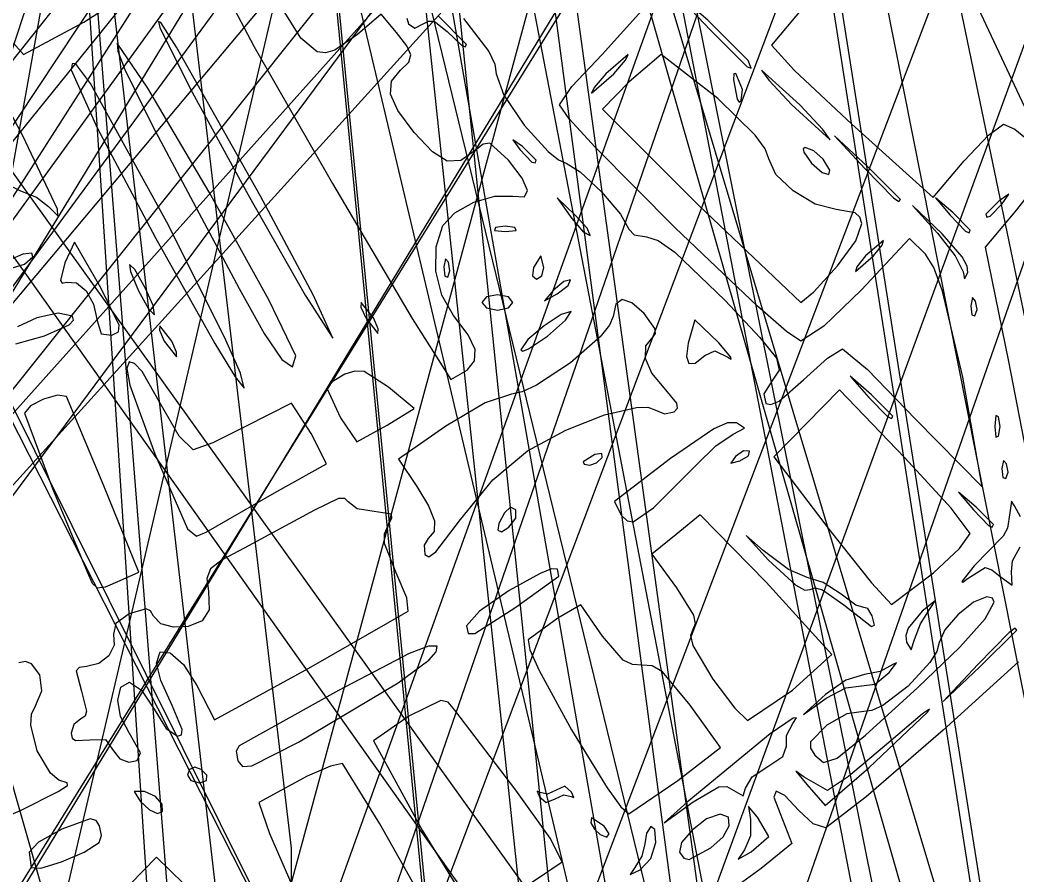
# Model space of a CAD drawing. Extents: x -109 to 333, y -74 to 385.
# Drawn here: x 186.16 to 234.57, y 29.76 to 71.3 of the extents above; entities that cross this region are included whole.
import ezdxf

# ---------------------------------------------------------------- set-up
doc = ezdxf.new("R2010")
doc.units = 0

msp = doc.modelspace()

# ---------------------------------------------------------------- linework, layer by layer
at = {"layer": 'Image'}
for p, q in [((157.788859, 383.822557), (199.32, 31.0614)), ((169.27296, 380.435815), (193.613, 9.47578)), ((195.34339, 3.45504), (166.0138, 374.41508)), ((196.698692, 20.20488), (156.65775, 367.21674)), ((215.17923, -3.214262), (181.683803, 323.99097)), ((179.237899, 323.614675), (213.84, -3.59056)), ((177.732759, 316.653894), (208.3, 3.75711)), ((208.299552, 2.440073), (177.732759, 316.653894)), ((166.068062, 306.305885), (219.887, 26.1436)), ((219.887, -0.949742), (166.068062, 306.305885)), ((184.73435, 291.253947), (241.699, 4.14719)), ((246.21378, 2.423078), (186.7637, 289.529834)), ((192.40838, 284.668435), (236.679, 4.59388)), ((236.678967, 1.39537), (192.40838, 284.668435)), ((268.043613, 282.974969), (190.906, -1.69433)), ((180.923127, -3.08538), (247.52417, 281.583917)), ((184.8823, 278.083), (222.042, 7.4161)), ((222.042, -3.12018), (184.8823, 278.083)), ((196.153, -2.08718), (119.4068, 266.4179)), ((248.678641, 261.903231), (163.02, 0.396062)), ((157.413255, 232.562233), (265.778, 1.20519)), ((197.958468, 10.49204), (274.44119, 231.987084)), ((274.44119, 231.987084), (197.959, 18.9587)), ((173.241388, 223.520368), (236.117, 4.12351)), ((238.426695, 3.122401), (172.71685, 222.519258)), ((204.51187, 168.581595), (175.246, 5.28541)), ((141.785, -0.203891), (253.36806, 168.01715)), ((196.72871, 2.465574), (258.63622, 166.511959)), ((266.16215, 165.84522), (204.254, 3.30757)), ((266.16181, 158.520223), (171.273, 5.22673)), ((169.86147, 2.03235), (264.7507, 158.286983)), ((182.247383, 158.045069), (218.406, 5.44033)), ((254.872529, 156.968041), (142.643, 1.98563)), ((243.959933, 153.529738), (149.416, 5.91092)), ((149.416, -1.615), (243.959933, 153.529738)), ((202.56828, 153.529766), (231.944, 7.34555)), ((231.944, 1.32481), (202.56828, 153.529766)), ((149.30622, -1.049385), (261.535133, 150.332398)), ((223.369409, 1.205105), (187.210783, 149.294504)), ((134.115174, 1.414184), (250.734105, 145.740418)), ((140.332118, 143.745785), (208.017, 7.92187)), ((263.75752, 142.240785), (215.174, 3.02765)), ((243.644255, 141.48836), (136.219, 7.54557)), ((210.14608, 2.463207), (261.13525, 141.676341)), ((130.50689, 140.923361), (226.087, 7.72116)), ((210.047453, 4.04912), (141.0046, 139.873024)), ((224.84761, 4.804844), (130.39699, 138.007061)), ((144.799841, 1.901125), (253.3677, 138.101129)), ((253.3677, 138.101129), (144.8, 8.67446)), ((266.16178, 137.413309), (144.525, 3.12108)), ((139.350791, 0.24752), (260.98769, 136.200699)), ((144.543467, 2.183352), (242.9514, 136.12614)), ((226.180607, 74.296994), (222.639707, 70.065474)), ((195.793519, 73.281657), (197.517486, 70.027134)), ((189.25448, 71.195574), (192.03042, 72.982974)), ((219.55424, 71.29263), (217.80841, 72.78158)), ((217.80841, 72.78158), (219.67576, 70.82225)), ((199.792484, 70.417499), (198.862629, 71.914876)), ((214.421269, 69.615428), (216.490919, 71.922138)), ((186.337559, 69.615563), (189.254489, 71.195613)), ((189.254489, 71.195613), (189.25448, 71.195574)), ((192.992962, 71.166581), (192.886785, 71.218837)), ((192.886785, 71.218837), (192.95262, 70.93246)), ((193.76428, 69.974219), (192.992962, 71.166581)), ((203.703699, 71.57051), (202.541959, 70.593006)), ((204.43979, 70.68707), (203.703699, 71.57051)), ((204.934533, 71.381123), (205.019714, 71.111693)), ((205.743162, 71.100969), (205.999032, 71.241865)), ((205.999032, 71.241865), (206.264003, 71.233073)), ((206.264003, 71.233073), (206.896862, 70.742942)), ((207.8364, 70.10608), (206.44169, 71.51719)), ((207.686608, 71.374403), (208.920458, 69.763983)), ((221.518, 69.3333), (219.55424, 71.29263)), ((192.95262, 70.93246), (194.425588, 67.971372)), ((204.949435, 70.031758), (204.43979, 70.68707)), ((205.019714, 71.111693), (205.322807, 70.897924)), ((205.322807, 70.897924), (205.743162, 71.100969)), ((206.896862, 70.742942), (207.604759, 70.059661)), ((219.67576, 70.82225), (221.467186, 69.018374)), ((200.587222, 69.74421), (199.792484, 70.417499)), ((202.541959, 70.593006), (201.439495, 69.825786)), ((185.854099, 70.170018), (186.337559, 69.615563)), ((192.37346, 67.986017), (190.883906, 70.168892)), ((190.883906, 70.168892), (190.919254, 69.787016)), ((190.919254, 69.787016), (191.25743, 68.896746)), ((197.84327, 62.73439), (193.76428, 69.974219)), ((197.517486, 70.027134), (201.331507, 63.359298)), ((200.994125, 69.694966), (200.587222, 69.74421)), ((201.439495, 69.825786), (200.994125, 69.694966)), ((205.142918, 69.59445), (204.949435, 70.031758)), ((207.604759, 70.059661), (207.7789, 69.992451)), ((207.7789, 69.992451), (207.836407, 70.105995)), ((207.836407, 70.105995), (207.8364, 70.10608)), ((208.920458, 69.763983), (209.209445, 69.150042)), ((222.639707, 70.065474), (223.761048, 68.833595)), ((204.636499, 68.86287), (205.034015, 69.247402)), ((205.034015, 69.247402), (205.142918, 69.59445)), ((212.959601, 68.056198), (214.421269, 69.615428)), ((215.680989, 69.615654), (214.609049, 68.674895)), ((214.98534, 68.674895), (215.554261, 69.33931)), ((215.554261, 69.33931), (215.680989, 69.615654)), ((217.2861, 69.61555), (215.73097, 68.29108)), ((220.03449, 67.47456), (217.2861, 69.61555)), ((221.655379, 68.955266), (221.51799, 69.3333)), ((221.51799, 69.3333), (221.518, 69.3333)), ((186.29501, 65.674368), (184.594939, 68.839228)), ((188.692729, 69.164769), (188.644146, 68.874083)), ((188.644146, 68.874083), (189.916049, 66.060445)), ((188.852219, 69.173847), (188.692729, 69.164769)), ((189.586356, 68.216016), (188.852219, 69.173847)), ((191.25743, 68.896746), (192.615056, 66.122172)), ((204.192673, 68.322625), (204.636499, 68.86287)), ((209.209445, 69.150042), (209.272128, 68.676673)), ((221.467186, 69.018374), (221.655379, 68.955266)), ((224.016016, 67.169505), (222.165996, 68.862835)), ((222.165996, 68.862835), (222.521293, 68.365419)), ((223.761048, 68.833595), (226.541537, 66.239614)), ((204.141822, 67.695972), (204.192673, 68.322625)), ((209.272128, 68.676673), (209.646414, 67.639374)), ((213.913428, 67.734164), (214.985338, 68.674895)), ((214.609049, 68.674895), (214.040153, 68.010506)), ((215.73097, 68.29108), (214.44726, 66.96661)), ((214.985338, 68.674895), (214.98534, 68.674895)), ((220.824015, 68.673251), (220.804648, 68.391865)), ((220.804648, 68.391865), (220.977435, 67.451798)), ((220.919918, 68.698348), (220.824015, 68.673251)), ((221.23468, 67.911287), (220.919918, 68.698348)), ((222.521293, 68.365419), (223.639736, 67.169505)), ((193.292316, 61.478253), (189.586356, 68.216016)), ((195.339726, 62.935), (192.37346, 67.986017)), ((194.425588, 67.971372), (197.242105, 62.803165)), ((212.351649, 67.177648), (212.959601, 68.056198)), ((214.040153, 68.010506), (213.913428, 67.734164)), ((221.172225, 67.378445), (221.23468, 67.911284)), ((221.23468, 67.911284), (221.23468, 67.911287)), ((204.502937, 66.895545), (204.141822, 67.695972)), ((209.646414, 67.639374), (210.637953, 66.191235)), ((221.856187, 65.695598), (220.03449, 67.47456)), ((220.977435, 67.451798), (221.0737, 67.307792)), ((221.0737, 67.307792), (221.172225, 67.378445)), ((205.295008, 65.83398), (204.502937, 66.895545)), ((212.828138, 66.498011), (212.351649, 67.177648)), ((214.44726, 66.96661), (219.13226, 62.27035)), ((223.639736, 67.169505), (225.489756, 65.476175)), ((225.134459, 65.973591), (224.016016, 67.169505)), ((224.016016, 67.169505), (224.016016, 67.169505)), ((214.089973, 65.109584), (212.828138, 66.498011)), ((189.916049, 66.060445), (192.736539, 60.715788)), ((192.615056, 66.122172), (196.806616, 58.252272)), ((210.637953, 66.191235), (211.797612, 64.903465)), ((225.489756, 65.476175), (225.134459, 65.973591)), ((226.541537, 66.239614), (230.503537, 62.675654)), ((233.181678, 65.70691), (233.909587, 66.228774)), ((233.909587, 66.228774), (234.461051, 65.984559)), ((234.461051, 65.984559), (235.175726, 65.411789)), ((186.29501, 65.674367), (186.29501, 65.674368)), ((187.979671, 62.104287), (186.29501, 65.674367)), ((206.18147, 64.885865), (205.295008, 65.83398)), ((210.562741, 65.147864), (210.092365, 65.476145)), ((210.092365, 65.476145), (210.42067, 65.005765)), ((222.344844, 65.030245), (221.856187, 65.695598)), ((227.30973, 64.176857), (225.71046, 65.664337)), ((225.71046, 65.664337), (227.19794, 64.065067)), ((232.003067, 64.452214), (233.181678, 65.70691)), ((206.899663, 64.444238), (206.18147, 64.885865)), ((208.257688, 64.953758), (207.556199, 64.477427)), ((208.649296, 65.258684), (208.257688, 64.953758)), ((208.969726, 65.305084), (208.649296, 65.258684)), ((209.874678, 64.483379), (208.969726, 65.305084)), ((210.42067, 65.005765), (211.0053, 64.39635)), ((211.22125, 64.489328), (210.562741, 65.147864)), ((211.797612, 64.903465), (212.300133, 64.498221)), ((217.963905, 61.191936), (214.089973, 65.109584)), ((222.51406, 64.55828), (222.344844, 65.030245)), ((224.288629, 65.099859), (224.191672, 65.040292)), ((224.191672, 65.040292), (224.214902, 64.878103)), ((224.214902, 64.878103), (224.583241, 64.344943)), ((224.702861, 64.931379), (224.288629, 65.099859)), ((225.15316, 64.526299), (224.702861, 64.931379)), ((207.556199, 64.477427), (206.899663, 64.444238)), ((210.539497, 63.61858), (209.874678, 64.483379)), ((211.0053, 64.39635), (211.165286, 64.351216)), ((211.165286, 64.351216), (211.221249, 64.489328)), ((211.221249, 64.489328), (211.22125, 64.489328)), ((212.300133, 64.498221), (212.676258, 64.347273)), ((222.860158, 63.796102), (222.51406, 64.55828)), ((225.480311, 64.007421), (225.15316, 64.526299)), ((225.15316, 64.526299), (225.15316, 64.526299)), ((230.503537, 62.675654), (232.003067, 64.452214)), ((212.676258, 64.347273), (213.364975, 63.922368)), ((213.364975, 63.922368), (214.386941, 62.946413)), ((224.583241, 64.344943), (225.10286, 63.887303)), ((225.432713, 63.784609), (225.480311, 64.007421)), ((227.19794, 64.065067), (228.572223, 62.656835)), ((228.909, 62.577587), (227.30973, 64.176857)), ((210.799835, 63.015827), (210.539497, 63.61858)), ((223.707031, 62.989331), (222.860158, 63.796102)), ((225.10286, 63.887303), (225.432713, 63.784609)), ((235.611394, 63.456997), (234.536767, 62.069924)), ((185.53093, 63.314237), (186.18444, 63.000569)), ((186.18444, 63.000569), (186.966532, 62.681595)), ((198.246232, 57.705504), (195.339726, 62.935)), ((201.331507, 63.359298), (205.198758, 56.788591)), ((210.65147, 62.709455), (210.799835, 63.015827)), ((214.386941, 62.946413), (215.316531, 61.867551)), ((224.774226, 62.349873), (223.707031, 62.989331)), ((186.966532, 62.681595), (187.54754, 62.240827)), ((197.242105, 62.803165), (200.011474, 57.928231)), ((197.84328, 62.73436), (197.84327, 62.73439)), ((200.395197, 57.950376), (197.84328, 62.73436)), ((208.195378, 62.441613), (209.209377, 62.741005)), ((209.209377, 62.741005), (210.090183, 62.733799)), ((210.090183, 62.733799), (210.65147, 62.709455)), ((213.12311, 61.817701), (212.243142, 62.653897)), ((212.243142, 62.653897), (212.955865, 61.65596)), ((228.572223, 62.656835), (228.836179, 62.480749)), ((228.836179, 62.480749), (228.909, 62.577587)), ((228.909, 62.577587), (228.909, 62.577587)), ((231.448952, 61.937053), (230.602286, 62.653897)), ((230.602286, 62.653897), (231.31913, 61.807231)), ((233.707239, 62.513879), (233.048702, 61.85537)), ((234.177605, 62.842184), (233.707239, 62.513879)), ((233.84931, 62.371808), (234.177605, 62.842184)), ((187.54754, 62.240827), (188.004548, 61.774074)), ((188.004548, 61.774074), (187.979671, 62.104287)), ((207.279174, 61.932381), (208.195378, 62.441613)), ((219.13226, 62.27035), (224.07583, 57.57406)), ((225.78129, 62.08963), (224.774226, 62.349873)), ((226.707381, 61.923046), (225.78129, 62.08963)), ((230.936902, 60.909012), (229.487522, 62.277792)), ((229.487522, 62.277792), (230.703282, 60.942822)), ((234.536767, 62.069924), (233.015197, 60.252524)), ((233.264665, 61.762392), (233.849309, 62.371808)), ((233.849309, 62.371808), (233.84931, 62.371808)), ((206.691753, 61.310069), (207.279174, 61.932381)), ((212.955865, 61.65596), (213.50835, 60.998654)), ((213.695456, 61.1796), (213.12311, 61.817701)), ((213.12311, 61.817701), (213.12311, 61.817701)), ((215.316531, 61.867551), (215.728118, 61.133923)), ((226.943085, 61.712991), (226.707381, 61.923046)), ((227.027269, 61.416805), (226.943085, 61.712991)), ((231.31913, 61.807231), (232.059987, 61.037521)), ((232.295618, 61.090387), (231.448952, 61.937053)), ((233.048702, 61.85537), (233.104669, 61.717259)), ((233.104669, 61.717259), (233.264665, 61.762392)), ((193.292316, 61.478243), (193.292316, 61.478253)), ((196.096543, 55.890527), (193.292316, 61.478243)), ((206.366084, 60.270492), (206.691753, 61.310069)), ((209.247487, 61.209767), (209.191625, 61.075732)), ((209.191625, 61.075732), (209.717866, 61.019973)), ((209.717863, 61.288062), (209.247487, 61.209767)), ((210.188218, 61.209767), (209.717863, 61.288062)), ((209.717866, 61.019973), (210.244083, 61.075733)), ((210.244083, 61.075733), (210.188217, 61.209767)), ((210.188217, 61.209767), (210.188218, 61.209767)), ((213.50835, 60.998654), (213.835833, 60.819736)), ((213.835833, 60.819736), (213.695456, 61.1796)), ((215.728118, 61.133923), (215.984037, 60.862055)), ((221.961883, 57.395844), (217.963905, 61.191936)), ((226.741192, 60.561177), (227.027269, 61.416805)), ((232.059987, 61.037521), (232.237772, 60.963469)), ((232.237772, 60.963469), (232.295618, 61.090387)), ((232.295618, 61.090387), (232.295618, 61.090387)), ((192.736539, 60.715788), (195.612787, 55.585154)), ((215.984037, 60.862055), (216.584972, 60.757636)), ((216.584972, 60.757636), (217.139908, 60.578164)), ((217.139908, 60.578164), (217.947608, 60.01358)), ((225.84939, 59.34643), (226.741192, 60.561177)), ((229.352549, 60.684018), (227.017869, 58.188248)), ((228.084479, 60.584378), (227.215263, 59.831778)), ((228.017296, 60.363304), (228.084479, 60.584378)), ((230.12039, 59.916177), (229.352549, 60.684018)), ((230.703282, 60.942822), (231.57062, 59.839488)), ((230.936905, 60.909014), (230.936902, 60.909012)), ((231.91049, 59.786586), (230.936905, 60.909014)), ((188.8155, 60.50947), (188.339843, 59.49697)), ((190.0912, 58.27695), (188.8155, 60.50947)), ((206.357339, 59.090486), (206.366084, 60.270492)), ((227.59155, 59.831778), (228.017296, 60.363304)), ((233.015197, 60.252524), (234.160487, 54.709064)), ((186.305559, 59.914893), (185.633978, 59.626151)), ((186.72895, 59.961306), (186.305559, 59.914893)), ((186.37625, 59.440759), (186.790423, 59.793794)), ((186.790423, 59.793794), (186.72895, 59.961306)), ((206.812278, 59.689401), (206.736882, 59.298767)), ((206.964212, 59.526125), (206.812278, 59.689401)), ((211.451118, 59.831856), (211.086628, 59.267412)), ((211.599002, 59.267412), (211.451118, 59.831856)), ((217.947608, 60.01358), (220.402162, 57.663526)), ((226.722306, 59.079177), (227.59155, 59.831778)), ((227.215263, 59.831778), (226.789513, 59.300251)), ((227.59155, 59.831778), (227.59155, 59.831778)), ((230.531521, 59.276604), (230.12039, 59.916177)), ((231.57062, 59.839488), (231.948732, 59.061362)), ((232.151783, 59.334981), (231.91049, 59.786586)), ((185.258256, 59.098283), (186.376246, 59.440759)), ((186.376246, 59.440759), (186.37625, 59.440759)), ((188.339843, 59.49697), (188.128053, 58.643149)), ((191.730617, 59.171016), (191.47769, 59.42541)), ((191.47769, 59.42541), (191.524854, 59.075814)), ((191.524854, 59.075814), (191.917442, 58.143206)), ((192.2383, 58.291655), (191.730617, 59.171016)), ((206.646498, 57.928841), (206.357339, 59.090486)), ((206.736882, 59.298767), (206.782669, 58.85619)), ((206.934522, 58.804878), (207.037018, 59.110532)), ((207.037018, 59.110532), (206.964212, 59.526125)), ((206.964212, 59.526125), (206.964212, 59.526125)), ((211.086628, 59.267412), (211.040728, 58.868773)), ((211.491945, 58.868773), (211.599002, 59.267412)), ((211.599002, 59.267412), (211.599002, 59.267412)), ((224.703492, 58.094688), (225.8494, 59.34641)), ((225.8494, 59.34641), (225.84939, 59.34643)), ((226.789513, 59.300251), (226.722306, 59.079177)), ((230.954321, 58.127476), (230.531521, 59.276604)), ((231.948732, 59.061362), (232.012976, 58.725207)), ((232.182355, 59.027524), (232.151783, 59.334981)), ((188.128053, 58.643149), (188.211299, 58.517951)), ((206.782669, 58.85619), (206.934522, 58.804878)), ((211.040728, 58.868773), (211.234541, 58.702968)), ((211.234541, 58.702968), (211.491945, 58.868773)), ((212.57197, 58.594227), (212.060355, 58.168153)), ((212.88989, 58.666331), (212.57197, 58.594227)), ((212.773336, 58.392869), (212.88989, 58.666331)), ((212.88989, 58.666331), (212.88989, 58.666331)), ((232.012976, 58.725207), (232.182355, 59.027524)), ((188.211299, 58.517951), (188.424199, 58.554123)), ((188.424199, 58.554123), (188.911871, 58.5231)), ((188.911871, 58.5231), (189.37619, 58.135825)), ((189.37619, 58.135825), (189.735354, 57.494481)), ((190.091201, 58.276954), (190.0912, 58.27695)), ((190.97722, 56.479635), (190.091201, 58.276954)), ((191.917442, 58.143206), (192.403023, 57.259979)), ((192.619745, 57.426069), (192.2383, 58.291656)), ((192.2383, 58.291656), (192.2383, 58.291655)), ((196.806616, 58.252272), (198.023644, 56.072656)), ((212.060355, 58.168153), (211.620382, 57.656661)), ((212.240328, 57.988152), (212.773336, 58.392869)), ((224.07583, 57.57406), (224.703492, 58.094688)), ((227.017869, 58.188248), (225.18956, 56.425586)), ((231.94315, 53.946057), (230.954321, 58.127476)), ((199.556506, 54.987192), (198.246232, 57.705504)), ((200.011474, 57.928231), (201.343, 55.84696)), ((201.343, 55.84696), (200.395197, 57.950376)), ((207.214541, 56.944349), (206.646498, 57.928841)), ((208.809837, 57.839776), (208.588766, 57.574025)), ((209.341339, 57.950312), (208.809837, 57.839776)), ((209.872865, 57.839776), (209.341339, 57.950312)), ((210.09394, 57.574025), (209.872865, 57.839776)), ((211.620382, 57.656661), (212.240328, 57.988152)), ((215.393315, 57.710351), (215.088233, 57.487037)), ((215.859062, 57.561243), (215.393315, 57.710351)), ((220.402162, 57.663526), (222.082995, 55.877371)), ((232.400852, 57.807852), (232.325442, 57.417218)), ((232.5528, 57.644576), (232.400852, 57.807852)), ((232.625589, 57.228984), (232.552772, 57.644577)), ((232.552772, 57.644577), (232.5528, 57.644576)), ((189.735354, 57.494481), (189.907559, 56.701253)), ((192.403023, 57.259979), (192.69169, 56.979326)), ((192.69169, 56.979326), (192.619745, 57.426069)), ((202.729824, 57.573952), (202.715304, 57.352877)), ((202.715304, 57.352877), (202.944454, 56.821351)), ((203.32074, 56.821351), (202.729824, 57.573952)), ((208.588766, 57.574025), (208.809837, 57.308274)), ((208.809837, 57.308274), (209.341339, 57.197738)), ((209.341339, 57.197738), (209.872865, 57.308274)), ((209.872865, 57.308274), (210.09394, 57.574025)), ((210.09394, 57.574025), (210.09394, 57.574025)), ((212.92077, 57.130734), (212.439471, 56.996865)), ((212.644269, 56.720888), (212.92077, 57.130735)), ((212.92077, 57.130735), (212.92077, 57.130734)), ((215.088233, 57.487037), (214.964756, 56.893315)), ((216.464536, 57.0377), (215.859062, 57.561243)), ((223.378778, 56.159363), (221.961883, 57.395844)), ((232.325442, 57.417218), (232.37124, 56.974641)), ((232.523082, 56.92333), (232.625589, 57.228984)), ((186.983021, 56.832947), (186.044327, 56.391119)), ((188.016324, 57.053764), (186.983021, 56.832947)), ((188.70963, 56.907531), (188.016324, 57.053764)), ((188.550504, 56.481493), (188.760912, 56.709)), ((188.760912, 56.709), (188.70963, 56.907536)), ((188.70963, 56.907536), (188.70963, 56.907531)), ((189.907559, 56.701253), (190.099079, 56.051839)), ((202.944454, 56.821351), (203.53537, 56.068778)), ((203.54989, 56.28985), (203.32074, 56.821351)), ((203.32074, 56.821351), (203.32074, 56.821351)), ((205.198758, 56.788591), (207.082419, 53.825457)), ((207.92183, 55.998905), (207.214541, 56.944349)), ((212.439471, 56.996865), (211.608176, 56.443997)), ((211.77021, 55.944755), (212.644269, 56.720888)), ((214.964756, 56.893315), (214.787521, 56.467217)), ((216.978014, 56.314322), (216.464536, 57.0377)), ((218.923348, 56.723371), (218.606526, 55.598401)), ((220.093358, 55.608851), (218.923348, 56.723371)), ((232.37124, 56.974641), (232.523082, 56.92333)), ((187.35796, 55.949025), (188.550504, 56.481493)), ((190.938271, 56.142194), (190.97722, 56.479635)), ((192.946354, 56.445075), (192.931844, 56.224)), ((192.931844, 56.224), (193.160984, 55.692474)), ((193.53727, 55.692474), (192.946354, 56.445075)), ((203.53537, 56.068778), (203.54989, 56.28985)), ((211.608176, 56.443997), (210.820643, 55.770448)), ((214.787521, 56.467217), (214.329876, 55.91024)), ((217.012846, 56.063689), (216.978014, 56.314322)), ((224.072349, 55.692448), (223.378778, 56.159363)), ((225.18956, 56.425586), (224.072349, 55.692448)), ((185.964909, 55.57252), (187.35796, 55.949025)), ((190.099079, 56.051839), (190.62302, 55.984974)), ((190.62302, 55.984974), (190.938271, 56.142194)), ((193.160984, 55.692474), (193.7519, 54.939901)), ((193.76642, 55.160972), (193.53727, 55.692474)), ((193.53727, 55.692474), (193.53727, 55.692474)), ((196.862146, 54.141391), (196.096543, 55.890527)), ((198.023644, 56.072656), (198.881435, 54.809296)), ((208.256473, 55.282637), (207.92183, 55.998905)), ((210.820643, 55.770448), (210.47063, 55.274534)), ((210.852385, 55.320137), (211.77021, 55.944755)), ((214.329876, 55.91024), (212.882574, 54.639614)), ((216.549724, 55.463029), (216.895545, 55.8982)), ((216.895545, 55.8982), (217.012846, 56.063689)), ((222.082995, 55.877371), (222.889537, 54.865425)), ((195.612787, 55.585154), (196.605312, 53.957921)), ((208.233521, 54.734476), (208.256473, 55.282637)), ((210.47063, 55.274534), (210.573176, 55.213961)), ((210.573176, 55.213961), (210.852385, 55.320137)), ((216.536401, 54.852311), (216.549724, 55.463029)), ((218.606526, 55.598401), (218.51891, 54.943073)), ((219.4103, 54.999195), (219.897482, 55.229443)), ((219.897482, 55.229443), (220.52036, 54.919496)), ((220.673148, 54.909441), (220.093358, 55.608851)), ((225.366465, 54.874195), (226.094527, 55.316176)), ((226.094527, 55.316176), (227.308301, 54.315888)), ((193.7519, 54.939901), (193.76642, 55.160972)), ((198.881435, 54.809296), (199.389288, 54.451155)), ((199.389288, 54.451155), (199.556506, 54.987192)), ((199.556506, 54.987192), (199.556506, 54.987192)), ((207.868026, 54.293349), (208.233521, 54.734476)), ((216.837693, 54.147735), (216.536401, 54.852311)), ((218.51891, 54.943073), (218.635401, 54.61601)), ((218.938396, 54.630339), (219.410294, 54.999187)), ((219.410294, 54.999187), (219.4103, 54.999195)), ((220.52036, 54.919496), (220.69533, 54.814475)), ((220.69533, 54.814475), (220.673148, 54.909441)), ((222.889537, 54.865425), (223.023764, 54.286047)), ((224.205527, 53.811566), (225.366465, 54.874195)), ((234.160487, 54.709064), (235.305777, 48.780394)), ((191.458431, 54.696307), (191.34224, 54.372826)), ((191.34224, 54.372826), (191.501403, 53.555586)), ((191.725755, 54.610473), (191.458431, 54.696307)), ((192.088261, 54.216076), (191.725755, 54.610473)), ((202.416293, 54.245066), (201.927656, 54.084655)), ((202.866129, 54.213284), (202.416293, 54.245066)), ((207.082419, 53.825457), (207.86804, 54.293353)), ((207.86804, 54.293353), (207.868026, 54.293349)), ((212.882574, 54.639614), (211.241296, 53.553366)), ((218.635401, 54.61601), (218.938396, 54.630339)), ((223.023764, 54.286047), (222.687652, 53.797596)), ((227.308301, 54.315888), (229.637087, 51.910916)), ((192.988051, 52.649777), (192.088261, 54.216076)), ((196.605312, 53.957921), (197.051966, 53.413583)), ((197.051966, 53.413583), (196.862146, 54.141391)), ((201.927656, 54.084655), (201.316402, 53.72232)), ((204.048246, 53.454651), (202.866129, 54.213284)), ((217.435718, 53.43099), (216.837693, 54.147735)), ((222.687652, 53.797596), (222.272359, 53.140664)), ((223.018988, 52.786852), (224.205527, 53.811566)), ((227.497216, 53.087093), (226.462396, 53.999347)), ((226.462396, 53.999347), (227.37465, 52.964547)), ((232.878947, 48.624756), (231.943099, 53.946076)), ((231.943099, 53.946076), (231.94315, 53.946057)), ((191.501403, 53.555586), (192.708731, 50.214257)), ((201.316402, 53.72232), (201.062166, 53.404923)), ((201.062166, 53.404923), (201.717942, 51.973604)), ((205.303346, 52.430301), (204.048246, 53.454651)), ((211.241296, 53.553366), (210.54118, 53.226861)), ((218.058014, 52.681495), (217.435718, 53.43099)), ((225.9462, 53.323473), (224.35263, 51.699763)), ((229.12094, 50.023343), (225.9462, 53.323473)), ((187.302305, 52.885511), (186.667218, 52.549295)), ((187.988757, 53.079634), (187.302305, 52.885511)), ((188.422192, 53.009519), (187.988757, 53.079634)), ((190.232532, 48.672899), (188.422192, 53.009519)), ((210.024486, 53.123425), (208.738055, 52.701866)), ((210.54118, 53.226861), (210.024486, 53.123425)), ((222.272359, 53.140664), (222.369447, 52.673786)), ((222.622656, 52.613614), (223.018988, 52.786852)), ((227.37465, 52.964547), (228.273073, 52.035051)), ((228.532016, 52.052293), (227.497216, 53.087093)), ((186.667218, 52.549295), (186.387882, 52.193135)), ((193.890706, 51.078125), (192.988051, 52.649777)), ((199.341631, 52.682207), (197.111821, 51.553317)), ((200.295795, 51.205537), (199.341631, 52.682207)), ((203.985006, 51.615526), (205.303346, 52.430301)), ((208.738055, 52.701866), (206.842236, 51.572475)), ((214.532604, 52.108489), (216.085778, 52.47434)), ((216.085778, 52.47434), (216.638755, 52.484668)), ((216.638755, 52.484668), (216.98755, 52.36219)), ((216.98755, 52.36219), (217.454698, 52.170917)), ((217.918713, 52.25805), (218.07981, 52.438139)), ((218.07981, 52.438139), (218.058014, 52.681495)), ((222.369447, 52.673786), (222.622656, 52.613614)), ((186.387882, 52.193135), (187.741132, 48.531415)), ((201.717942, 51.973604), (202.522946, 50.803123)), ((212.658675, 51.371077), (214.532604, 52.108489)), ((217.454698, 52.170917), (217.918713, 52.25805)), ((228.273073, 52.035051), (228.471076, 51.934318)), ((228.471076, 51.934318), (228.53201, 52.052293)), ((228.53201, 52.052293), (228.532016, 52.052293)), ((229.637087, 51.910916), (232.878947, 48.624756)), ((233.538761, 52.07957), (233.483012, 51.553353)), ((233.672806, 52.023704), (233.538761, 52.07957)), ((233.751102, 51.55335), (233.672806, 52.023705)), ((233.672806, 52.023705), (233.672806, 52.023704)), ((197.111821, 51.553317), (195.527424, 50.756039)), ((202.522946, 50.803123), (203.984996, 51.615527)), ((203.984996, 51.615527), (203.985006, 51.615526)), ((206.842236, 51.572475), (204.531316, 49.960935)), ((210.79464, 50.36855), (212.658675, 51.371077)), ((219.839303, 51.442683), (217.742465, 50.003392)), ((220.50668, 51.727178), (219.839303, 51.442683)), ((220.940995, 51.732902), (220.50668, 51.727178)), ((220.78724, 51.174893), (221.328249, 51.469698)), ((221.328249, 51.469698), (220.940995, 51.732902)), ((224.35263, 51.699763), (222.75909, 50.076053)), ((233.483012, 51.553353), (233.538761, 51.027111)), ((233.672806, 51.082974), (233.751102, 51.55335)), ((194.567281, 50.424427), (193.890706, 51.078125)), ((201.04913, 49.728897), (200.295795, 51.205537)), ((219.942947, 50.614946), (220.78724, 51.174893)), ((233.538761, 51.027111), (233.672806, 51.082974)), ((195.527424, 50.756039), (194.567281, 50.424427)), ((209.114614, 48.956734), (210.794642, 50.368545)), ((210.794642, 50.368545), (210.79464, 50.36855)), ((219.01302, 49.694213), (219.942947, 50.614946)), ((221.295005, 50.363198), (220.905351, 50.094851)), ((221.580116, 50.351786), (221.295005, 50.363198)), ((221.530674, 50.127528), (221.580116, 50.351785)), ((221.580116, 50.351785), (221.580116, 50.351786)), ((192.708731, 50.214257), (194.293176, 46.586783)), ((204.531316, 49.960935), (205.431124, 48.634995)), ((214.06378, 50.191738), (213.501378, 49.837987)), ((214.415835, 50.245971), (214.06378, 50.191738)), ((214.15148, 49.781126), (214.417856, 50.043854)), ((214.417856, 50.043854), (214.415835, 50.245971)), ((214.417856, 50.043854), (214.417856, 50.043854)), ((217.742465, 50.003392), (215.025795, 47.913712)), ((220.905351, 50.094851), (220.671237, 49.773584)), ((220.671237, 49.773584), (221.116002, 49.8842)), ((221.116002, 49.8842), (221.530674, 50.127528)), ((222.75909, 50.076053), (225.49221, 46.487233)), ((231.363124, 47.581612), (229.12094, 50.023343)), ((233.905211, 49.905575), (233.829826, 49.514941)), ((234.057156, 49.742299), (233.905211, 49.905575)), ((198.51602, 48.320947), (201.04913, 49.728897)), ((213.501378, 49.837987), (213.549768, 49.717909)), ((213.549768, 49.717909), (213.833882, 49.671857)), ((213.833882, 49.671857), (214.15148, 49.781126)), ((216.923479, 47.592148), (219.013019, 49.694218)), ((219.013019, 49.694218), (219.01302, 49.694213)), ((233.829826, 49.514941), (233.875613, 49.072364)), ((234.129962, 49.326706), (234.057156, 49.742299)), ((234.057156, 49.742299), (234.057156, 49.742299)), ((207.542032, 47.026335), (209.114614, 48.956734)), ((233.875613, 49.072364), (234.027466, 49.021052)), ((234.027466, 49.021052), (234.129962, 49.326706)), ((187.741132, 48.531415), (189.425152, 44.497675)), ((191.925072, 44.475529), (190.232532, 48.672899)), ((205.431124, 48.634995), (206.002214, 47.693738)), ((195.203971, 46.412017), (198.516011, 48.320937)), ((198.516011, 48.320937), (198.51602, 48.320947)), ((201.629603, 48.049368), (200.460684, 47.491877)), ((201.936056, 48.054118), (201.629603, 48.049368)), ((202.091304, 47.88442), (201.936056, 48.054118)), ((232.577154, 47.637969), (231.730488, 48.354785)), ((231.730488, 48.354785), (232.447332, 47.508119)), ((200.460684, 47.491877), (197.040064, 45.637287)), ((202.529528, 47.552214), (202.091304, 47.88442)), ((203.354724, 47.414041), (202.529528, 47.552214)), ((206.002214, 47.693738), (206.279024, 46.975282)), ((209.974822, 47.629956), (209.676482, 47.360149)), ((210.23102, 47.496857), (209.974822, 47.629956)), ((210.229616, 47.096254), (210.23102, 47.496857)), ((210.23102, 47.496857), (210.23102, 47.496857)), ((215.025795, 47.913712), (215.351479, 47.238157)), ((215.931318, 46.922234), (216.923479, 47.592148)), ((232.29571, 46.345283), (231.363124, 47.581612)), ((232.447332, 47.508119), (233.18819, 46.738421)), ((233.42382, 46.791303), (232.577154, 47.637969)), ((234.298381, 47.91951), (234.221102, 47.351259)), ((234.436832, 47.696191), (234.298381, 47.91951)), ((234.733849, 47.159253), (234.436832, 47.696191)), ((204.195358, 47.298161), (203.354724, 47.414041)), ((204.031041, 46.734479), (204.218665, 47.092549)), ((204.218665, 47.092549), (204.195358, 47.298161)), ((206.279024, 46.975282), (206.266878, 46.454725)), ((206.352906, 45.468398), (207.542032, 47.026335)), ((209.676482, 47.360149), (209.408679, 46.836614)), ((209.90178, 46.658037), (210.229616, 47.096254)), ((215.351479, 47.238157), (215.636871, 46.967551)), ((215.636871, 46.967551), (215.931318, 46.922234)), ((219.18573, 47.255632), (218.01313, 46.298589)), ((222.38892, 43.982222), (219.18573, 47.255632)), ((234.221102, 47.351259), (234.107373, 46.604659)), ((194.293176, 46.586783), (194.730469, 46.223717)), ((203.860303, 46.328861), (204.031041, 46.734479)), ((209.408679, 46.836614), (209.366835, 46.5143)), ((209.366835, 46.5143), (209.536139, 46.439382)), ((209.536139, 46.439382), (209.90178, 46.658037)), ((225.49221, 46.487233), (227.495271, 43.953342)), ((233.18819, 46.738421), (233.365974, 46.664378)), ((233.365974, 46.664378), (233.42382, 46.791303)), ((233.42382, 46.791303), (233.42382, 46.791303)), ((234.107373, 46.604659), (233.89522, 46.218759)), ((194.730469, 46.223717), (195.203971, 46.412017)), ((203.860667, 45.864597), (203.860303, 46.328861)), ((205.971099, 46.107165), (205.779128, 45.788042)), ((206.266878, 46.454725), (205.971099, 46.107165)), ((218.01313, 46.298589), (216.84053, 45.341574)), ((222.250199, 45.530785), (221.413171, 46.252753)), ((221.413171, 46.252753), (222.494265, 45.061958)), ((231.77066, 45.628326), (232.29571, 46.345283)), ((233.89522, 46.218759), (232.48411, 44.782169)), ((197.040064, 45.637287), (195.976291, 45.065819)), ((204.430385, 44.440239), (203.860667, 45.864597)), ((205.779128, 45.788042), (205.822932, 45.333115)), ((223.467624, 44.601833), (222.250199, 45.530785)), ((230.50829, 44.435313), (231.77066, 45.628326)), ((234.342769, 45.02386), (234.722433, 45.711751)), ((195.976291, 45.065819), (195.417752, 44.629158)), ((205.822932, 45.333115), (206.008328, 45.22569)), ((206.008328, 45.22569), (206.352906, 45.468398)), ((216.84053, 45.341574), (218.03368, 43.719134)), ((222.494265, 45.061958), (223.826786, 43.837724)), ((234.295438, 44.48425), (234.342769, 45.02386)), ((195.417752, 44.629158), (195.237179, 44.173697)), ((211.96523, 44.629523), (211.419384, 44.417316)), ((212.252084, 44.628437), (211.96523, 44.629523)), ((212.3201, 44.286243), (212.252084, 44.628437)), ((224.383739, 44.215465), (223.467624, 44.601833)), ((232.48411, 44.782169), (231.891663, 44.022725)), ((232.201888, 44.18558), (233.027408, 44.698303)), ((233.027408, 44.698303), (233.342386, 44.595286)), ((233.342386, 44.595286), (233.751538, 44.260369)), ((189.425152, 44.497675), (189.666757, 43.940474)), ((190.318453, 43.762981), (191.020242, 44.063251)), ((191.02024, 44.063259), (191.925072, 44.475529)), ((191.020242, 44.063251), (191.02024, 44.063259)), ((195.237179, 44.173697), (195.307304, 43.545827)), ((204.940554, 43.228265), (204.430385, 44.440239)), ((211.419384, 44.417316), (209.917174, 43.581941)), ((210.2314, 42.781043), (212.3201, 44.286243)), ((225.154946, 43.97571), (224.383739, 44.215465)), ((228.47312, 42.900843), (230.50828, 44.435313)), ((230.50828, 44.435313), (230.50829, 44.435313)), ((231.93166, 43.984048), (232.201888, 44.18558)), ((233.751538, 44.260369), (233.75154, 44.260363)), ((233.75154, 44.260363), (234.330829, 43.838864)), ((234.330829, 43.838864), (234.295438, 44.48425)), ((189.666757, 43.940474), (189.915908, 43.708815)), ((189.915908, 43.708815), (190.318453, 43.762981)), ((209.917174, 43.581941), (208.478375, 42.580149)), ((218.03368, 43.719134), (218.855678, 42.379399)), ((225.57035, 40.470162), (222.38892, 43.982222)), ((223.826786, 43.837724), (224.265765, 43.603931)), ((224.265765, 43.603931), (224.530635, 43.638148)), ((224.530635, 43.638148), (224.76839, 43.716987)), ((224.76839, 43.716987), (225.128279, 43.61339)), ((225.128279, 43.61339), (226.160245, 42.883994)), ((226.023959, 43.399279), (225.154946, 43.97571)), ((227.495271, 43.953342), (228.47312, 42.900843)), ((231.891663, 44.022725), (231.93166, 43.984048)), ((195.307304, 43.545827), (195.340088, 42.638801)), ((205.010351, 42.581779), (204.940554, 43.228265)), ((226.737979, 42.873954), (226.023959, 43.399279)), ((233.09824, 43.274773), (232.460007, 43.018167)), ((233.371718, 43.209199), (233.09824, 43.274773)), ((233.451689, 43.010708), (233.371718, 43.209199)), ((192.288524, 42.701308), (191.464992, 42.452893)), ((192.500788, 42.596415), (192.288524, 42.701308)), ((195.340088, 42.638801), (195.002222, 42.113577)), ((208.242191, 41.489359), (210.231404, 42.781044)), ((210.231404, 42.781044), (210.2314, 42.781043)), ((213.38608, 42.885669), (212.27503, 42.23351)), ((214.43761, 41.368299), (213.38608, 42.885669)), ((226.160245, 42.883994), (227.505363, 41.833071)), ((227.136509, 42.756998), (226.737979, 42.873954)), ((227.324769, 42.709228), (227.136509, 42.756998)), ((227.5332, 42.350203), (227.324769, 42.709228)), ((229.878147, 41.957752), (230.3562, 42.710324)), ((230.592427, 43.078086), (229.968229, 42.576214)), ((230.3562, 42.710326), (230.592427, 43.078086)), ((230.3562, 42.710324), (230.3562, 42.710326)), ((232.460007, 43.018167), (231.697278, 42.406433)), ((233.023042, 42.204376), (233.451689, 43.010708)), ((191.464992, 42.452893), (190.808731, 41.984299)), ((192.648692, 42.331763), (192.500788, 42.596415)), ((193.00099, 41.963317), (192.648692, 42.331763)), ((200.186331, 39.817919), (205.010351, 42.581779)), ((208.478375, 42.580149), (207.835904, 41.869777)), ((212.27503, 42.23351), (210.83304, 41.1863)), ((218.855678, 42.379399), (218.940457, 41.967512)), ((227.533195, 42.350199), (227.5332, 42.350203)), ((227.654959, 41.906898), (227.533195, 42.350199)), ((229.968229, 42.576214), (229.281082, 41.757743)), ((231.697278, 42.406433), (231.057893, 41.676694)), ((231.796159, 40.834572), (233.023042, 42.204376)), ((190.808731, 41.984299), (190.70621, 41.466725)), ((193.606147, 41.795284), (193.00099, 41.963317)), ((194.320959, 41.840944), (193.606147, 41.795284)), ((195.002222, 42.113577), (194.320959, 41.840944)), ((207.835904, 41.869777), (207.913403, 41.498031)), ((218.821757, 41.691594), (218.714008, 41.3945)), ((218.940457, 41.967512), (218.821757, 41.691594)), ((227.505363, 41.833071), (227.654959, 41.906898)), ((229.281082, 41.757743), (229.166217, 41.395395)), ((229.595188, 41.205154), (229.878147, 41.957752)), ((231.057893, 41.676694), (230.78969, 41.066073)), ((232.76633, 39.872394), (234.55375, 41.659814)), ((234.476596, 41.750532), (234.189906, 41.55003)), ((234.55375, 41.659814), (234.476596, 41.750532)), ((234.55375, 41.659814), (234.55375, 41.659814)), ((190.70621, 41.466725), (190.735015, 40.922388)), ((207.913403, 41.498031), (208.242191, 41.489359)), ((210.83304, 41.1863), (210.922087, 40.706817)), ((215.45037, 40.204719), (214.43761, 41.368299)), ((218.714008, 41.3945), (218.833356, 40.915674)), ((229.166217, 41.395395), (229.207217, 41.071014)), ((229.433143, 40.699532), (229.595188, 41.205154)), ((234.189906, 41.55003), (232.65654, 39.982204)), ((190.735015, 40.922388), (190.46975, 40.412816)), ((206.000194, 40.883329), (205.050722, 40.521348)), ((206.40829, 40.87318), (206.000194, 40.883329)), ((206.361399, 40.606961), (206.40829, 40.87318)), ((210.922087, 40.706817), (211.373188, 39.695148)), ((218.833356, 40.915674), (219.805922, 39.284584)), ((229.207217, 41.071014), (229.433143, 40.699532)), ((229.7549, 38.880093), (231.796159, 40.834572)), ((230.78969, 41.066073), (230.666889, 40.627301)), ((190.46975, 40.412816), (189.992121, 40.035546)), ((192.78387, 40.061279), (192.974543, 40.611275)), ((192.974543, 40.611275), (193.456358, 40.562562)), ((193.456358, 40.562562), (194.094011, 39.990208)), ((205.050722, 40.521348), (201.62714, 38.7257)), ((204.5268, 39.10147), (206.007567, 40.199752)), ((206.007567, 40.199752), (206.361399, 40.606961)), ((215.895058, 39.986183), (215.45037, 40.204719)), ((223.66515, 38.742792), (225.57035, 40.470162)), ((230.666889, 40.627301), (230.335932, 40.091438)), ((186.431315, 40.128223), (186.10261, 40.077121)), ((186.720174, 40.024156), (186.431315, 40.128223)), ((187.127908, 39.481665), (186.720174, 40.024156)), ((189.040173, 39.85069), (188.89602, 39.68934)), ((189.38383, 39.888115), (189.040173, 39.85069)), ((189.992121, 40.035546), (189.38383, 39.888115)), ((193.007193, 39.214306), (192.78387, 40.061279)), ((194.094011, 39.990208), (194.7522, 38.969279)), ((195.606091, 37.297849), (200.186331, 39.817919)), ((216.36203, 39.963539), (215.895058, 39.986183)), ((216.854889, 39.924075), (216.36203, 39.963539)), ((217.357649, 39.629951), (216.854889, 39.924075)), ((228.541762, 39.982198), (227.915403, 39.649991)), ((228.36574, 39.600577), (228.71101, 40.064119)), ((228.71101, 40.064119), (228.541762, 39.982198)), ((230.335932, 40.091438), (229.274216, 38.933904)), ((234.641038, 40.121623), (230.977084, 36.795898)), ((232.65654, 39.982204), (230.97893, 38.194784)), ((230.97893, 38.194784), (232.76633, 39.872394)), ((187.224916, 38.711955), (187.127908, 39.481665)), ((188.89602, 39.68934), (189.147667, 38.700415)), ((193.54412, 37.991629), (193.007193, 39.214306)), ((211.373188, 39.695148), (212.93598, 36.810194)), ((218.70459, 38.018949), (217.357649, 39.629951)), ((219.805922, 39.284584), (220.873235, 37.866494)), ((226.255069, 39.224676), (225.261332, 38.534287)), ((227.161642, 39.511819), (226.255069, 39.224676)), ((227.915403, 39.649991), (227.161642, 39.511819)), ((227.676532, 39.039036), (228.36574, 39.600577)), ((190.913258, 38.26374), (191.056132, 38.885742)), ((191.056132, 38.885742), (191.472918, 39.135539)), ((191.472918, 39.135539), (192.060353, 38.748658)), ((192.060353, 38.748658), (192.671518, 37.818489)), ((194.7522, 38.969279), (195.606091, 37.297849)), ((199.678652, 36.21491), (204.526802, 39.10148)), ((204.526802, 39.10148), (204.5268, 39.10147)), ((221.488472, 37.268334), (223.665162, 38.742804)), ((223.665162, 38.742804), (223.66515, 38.742792)), ((225.299492, 38.352734), (226.257243, 38.856123)), ((226.257243, 38.856123), (227.023752, 38.948646)), ((227.02375, 38.948644), (227.676532, 39.039036)), ((227.023752, 38.948646), (227.02375, 38.948644)), ((227.210064, 36.563564), (229.754899, 38.880096)), ((229.274216, 38.933904), (228.053877, 38.004405)), ((229.754899, 38.880096), (229.7549, 38.880093)), ((186.910301, 37.977331), (187.224916, 38.711955)), ((189.147667, 38.700415), (189.397794, 37.724856)), ((191.045698, 37.460615), (190.913258, 38.26374)), ((201.62714, 38.7257), (196.80783, 36.04473)), ((206.58901, 38.246927), (205.03737, 37.476041)), ((206.942786, 38.153392), (206.58901, 38.246927)), ((225.261332, 38.534287), (224.205542, 37.556783)), ((224.205542, 37.556783), (225.299492, 38.352734)), ((186.71861, 37.575332), (186.910301, 37.977331)), ((192.671518, 37.818489), (193.262647, 36.888322)), ((194.027009, 36.828767), (193.54412, 37.991629)), ((207.26636, 37.774124), (206.942786, 38.153392)), ((210.22851, 33.886034), (207.26636, 37.774124)), ((220.17423, 35.961779), (218.70459, 38.018949)), ((220.873235, 37.866494), (221.488472, 37.268334)), ((228.053877, 38.004405), (227.524641, 37.753585)), ((230.311199, 37.824546), (229.98571, 37.600537)), ((230.22641, 37.66905), (230.311199, 37.824546)), ((186.684314, 37.040037), (186.71861, 37.575332)), ((189.114986, 37.352015), (188.782779, 37.079837)), ((189.323538, 37.485063), (189.114986, 37.352015)), ((189.397794, 37.724856), (189.323538, 37.485063)), ((191.454856, 36.667449), (191.045698, 37.460615)), ((205.03737, 37.476041), (203.32022, 36.288701)), ((223.69762, 37.379116), (222.57478, 36.627912)), ((223.681769, 37.117202), (223.857764, 37.393925)), ((223.857764, 37.393925), (223.69762, 37.379116)), ((226.310084, 37.599316), (225.33702, 37.038036)), ((227.12425, 37.713873), (226.310084, 37.599316)), ((227.524641, 37.753585), (227.12425, 37.713873)), ((227.365581, 34.964831), (230.226411, 37.669051)), ((229.98571, 37.600537), (228.35017, 36.20604)), ((230.226411, 37.669051), (230.22641, 37.66905)), ((186.993126, 35.798743), (186.684314, 37.040037)), ((188.782779, 37.079837), (188.644607, 36.651088)), ((193.262647, 36.888322), (193.801958, 36.501439)), ((194.000042, 36.577619), (194.027009, 36.828767)), ((212.93598, 36.810194), (214.67027, 34.001313)), ((223.382811, 36.544254), (223.681769, 37.117202)), ((225.33702, 37.038036), (224.543157, 36.227262)), ((230.977084, 36.795898), (227.24584, 33.559423)), ((188.644607, 36.651088), (188.695871, 36.418077)), ((188.695871, 36.418077), (188.85675, 36.29068)), ((188.85675, 36.29068), (189.549862, 36.338047)), ((189.549862, 36.338047), (190.314655, 36.354755)), ((190.314655, 36.354755), (190.698022, 35.799963)), ((192.0193, 35.695053), (191.454856, 36.667449)), ((193.801958, 36.501439), (194.000042, 36.577619)), ((222.57478, 36.627912), (218.559919, 33.310222)), ((223.369434, 36.016732), (223.382811, 36.544254)), ((225.83758, 35.447296), (227.210064, 36.563564)), ((196.80783, 36.04473), (196.662842, 35.777244)), ((197.417405, 35.071251), (199.678652, 36.21491)), ((203.32022, 36.288701), (205.694226, 31.948137)), ((218.09868, 34.350069), (220.17423, 35.961779)), ((223.20169, 35.52527), (223.369434, 36.016732)), ((224.543157, 36.227262), (224.534245, 35.923913)), ((224.534245, 35.923913), (224.743959, 35.590856)), ((228.35017, 36.20604), (226.390173, 34.554299)), ((187.64717, 34.711818), (186.993126, 35.798743)), ((190.698022, 35.799963), (191.000673, 35.401005)), ((191.000673, 35.401005), (191.452449, 35.240158)), ((191.857332, 35.332988), (192.019302, 35.695061)), ((192.019302, 35.695061), (192.0193, 35.695053)), ((196.662842, 35.777244), (196.740802, 35.305647)), ((222.470811, 35.039651), (223.20169, 35.52527)), ((224.743959, 35.590856), (225.17102, 35.225119)), ((225.17102, 35.225119), (225.83758, 35.447296)), ((191.452449, 35.240158), (191.857332, 35.332988)), ((194.393386, 34.885651), (194.289369, 34.6199)), ((194.643473, 34.996187), (194.393386, 34.885651)), ((194.961848, 34.885651), (194.643473, 34.996187)), ((195.2301, 34.6199), (194.961848, 34.885651)), ((196.740802, 35.305647), (196.959807, 35.040578)), ((196.959807, 35.040578), (197.417405, 35.071251)), ((201.236481, 35.04807), (200.098686, 34.56138)), ((201.81482, 35.184566), (201.236481, 35.04807)), ((203.632991, 32.253467), (201.81482, 35.184566)), ((221.701941, 34.529256), (222.470811, 35.039651)), ((225.257331, 33.136311), (227.365581, 34.964831)), ((188.044415, 34.369485), (187.64717, 34.711818)), ((194.289369, 34.6199), (194.461697, 34.354124)), ((195.222035, 34.354124), (195.2301, 34.6199)), ((195.2301, 34.6199), (195.2301, 34.6199)), ((200.098686, 34.56138), (197.75906, 33.291106)), ((221.382141, 33.978811), (221.701941, 34.529256)), ((224.23532, 34.523117), (223.824158, 34.809459)), ((223.824158, 34.809459), (224.355208, 34.157611)), ((225.36943, 33.86729), (224.23532, 34.523117)), ((226.390173, 34.554299), (225.36943, 33.86729)), ((188.01788, 33.820945), (188.473043, 34.120586)), ((188.456881, 34.237631), (188.044415, 34.369485)), ((188.473043, 34.120586), (188.456881, 34.237631)), ((194.461697, 34.354124), (194.876024, 34.243585)), ((194.876024, 34.243585), (195.222035, 34.354124)), ((212.190198, 33.888829), (211.766763, 33.694414)), ((212.617176, 34.073438), (212.190198, 33.888829)), ((212.943674, 33.791491), (212.617176, 34.073438)), ((214.67027, 34.001313), (215.335743, 33.084736)), ((215.72491, 32.73838), (218.09868, 34.35007)), ((218.09868, 34.35007), (218.09868, 34.350069)), ((218.843039, 33.317052), (220.09166, 34.04915)), ((220.09166, 34.04915), (220.477767, 34.060692)), ((220.477767, 34.060692), (220.818589, 33.867526)), ((221.272498, 33.60347), (221.382141, 33.978811)), ((224.355208, 34.157611), (225.257331, 33.136311)), ((186.221471, 32.918236), (188.01788, 33.820945)), ((192.199625, 33.816609), (191.703313, 33.823227)), ((191.703313, 33.823227), (191.994675, 33.34623)), ((192.746677, 33.581327), (192.199625, 33.816609)), ((193.06568, 33.208759), (192.746677, 33.581327)), ((211.903, 31.549592), (210.22851, 33.886034)), ((211.410786, 33.776476), (211.276139, 33.829961)), ((211.276139, 33.829961), (211.384822, 33.566813)), ((211.384822, 33.566813), (211.711321, 33.284867)), ((211.766763, 33.694414), (211.410786, 33.776476)), ((211.711321, 33.284867), (212.138298, 33.469475)), ((212.138298, 33.469475), (212.561744, 33.663876)), ((212.561744, 33.663876), (212.91771, 33.581799)), ((212.91771, 33.5818), (213.052358, 33.528329)), ((212.91771, 33.581799), (212.91771, 33.5818)), ((213.052358, 33.528329), (212.943674, 33.791491)), ((220.818589, 33.867526), (220.8186, 33.867531)), ((220.8186, 33.867531), (221.272498, 33.60347)), ((222.865939, 33.834189), (222.763923, 33.541649)), ((222.763923, 33.541649), (223.066567, 32.757168)), ((223.295091, 33.622924), (222.865939, 33.834189)), ((223.973854, 32.895993), (223.295091, 33.622924)), ((227.24584, 33.559423), (225.292254, 32.049327)), ((191.994675, 33.34623), (192.445256, 32.926931)), ((192.445256, 32.926931), (192.837822, 32.756054)), ((193.076564, 32.845898), (193.065675, 33.20876)), ((193.065675, 33.20876), (193.06568, 33.208759)), ((197.75906, 33.291106), (198.268095, 31.782879)), ((215.335743, 33.084736), (215.72491, 32.73838)), ((217.431029, 32.298882), (218.843039, 33.317052)), ((218.559919, 33.310222), (217.431029, 32.298882)), ((221.965417, 32.573376), (221.524477, 33.085975)), ((221.524477, 33.085975), (221.633552, 32.455153)), ((184.123437, 32.01822), (186.221471, 32.918236)), ((189.56299, 32.491849), (188.189913, 31.992845)), ((189.854798, 32.420343), (189.56299, 32.491849)), ((192.837822, 32.756054), (193.076564, 32.845898)), ((213.912584, 32.538321), (213.878035, 32.303895)), ((214.52955, 32.136973), (213.912584, 32.538321)), ((219.499301, 32.488329), (218.79075, 31.950739)), ((220.159313, 32.726851), (219.499301, 32.488329)), ((220.563443, 32.569789), (220.159313, 32.726851)), ((220.597131, 32.155559), (220.563443, 32.569789)), ((221.633552, 32.455153), (221.634264, 31.672521)), ((222.51115, 31.629089), (221.965417, 32.573376)), ((223.066567, 32.757168), (223.640691, 31.303638)), ((224.676308, 32.2466), (223.973854, 32.895993)), ((188.189913, 31.992845), (187.060126, 31.366196)), ((190.023823, 32.1466), (189.854798, 32.420343)), ((190.110406, 31.676742), (190.023823, 32.1466)), ((206.57845, 27.029536), (203.632991, 32.253467)), ((213.878035, 32.303895), (214.048964, 31.994892)), ((214.048964, 31.994892), (214.335013, 31.725644)), ((214.763836, 31.765145), (214.52955, 32.136973)), ((214.52955, 32.136973), (214.52955, 32.136973)), ((216.783326, 32.123655), (216.576136, 31.803171)), ((216.978281, 31.971089), (216.783326, 32.123655)), ((217.03487, 31.349661), (216.978281, 31.971089)), ((218.79075, 31.950739), (218.270969, 31.336589)), ((220.297624, 31.61759), (220.597131, 32.155559)), ((225.292254, 32.049327), (224.676308, 32.2466)), ((190.01197, 31.346839), (190.110406, 31.676742)), ((198.268095, 31.782879), (199.643427, 28.625533)), ((205.694226, 31.948137), (208.21206, 27.854441)), ((212.48804, 30.397464), (211.903, 31.549592)), ((214.335013, 31.725644), (214.645825, 31.610488)), ((214.645825, 31.610488), (214.763836, 31.765145)), ((216.576136, 31.803171), (216.489956, 31.287234)), ((219.70217, 31.089311), (220.297624, 31.61759)), ((221.634264, 31.672521), (221.33259, 30.983593)), ((221.664483, 30.887976), (222.511149, 31.629091)), ((222.511149, 31.629091), (222.51115, 31.629089)), ((187.060126, 31.366196), (186.612183, 30.875165)), ((189.272062, 30.879103), (190.012086, 31.346839)), ((190.012086, 31.346839), (190.01197, 31.346839)), ((199.32, 31.0614), (199.32, 23.6817)), ((216.489956, 31.287234), (216.351784, 30.677053)), ((216.793398, 30.562293), (217.034871, 31.349662)), ((217.034871, 31.349662), (217.03487, 31.349661)), ((218.270969, 31.336589), (218.177263, 30.868391)), ((218.649138, 30.519314), (219.702163, 31.089314)), ((219.702163, 31.089314), (219.70217, 31.089311)), ((221.33259, 30.983593), (221.031738, 30.541429)), ((223.640691, 31.303638), (222.144194, 30.079627)), ((192.78412, 30.628317), (172.474, 9.86848)), ((186.612183, 30.875165), (186.706276, 30.122789)), ((188.173349, 30.407705), (189.272062, 30.879103)), ((194.12132, 29.332267), (192.78412, 30.628317)), ((216.351784, 30.677053), (216.019577, 30.130014)), ((216.27115, 30.011142), (216.793398, 30.562293)), ((218.177263, 30.868391), (218.39536, 30.586906)), ((218.39536, 30.586906), (218.649138, 30.519314)), ((221.031738, 30.541429), (221.664483, 30.887976)), ((186.706276, 30.122789), (187.167552, 30.099862)), ((187.167552, 30.099862), (188.173349, 30.407705)), ((210.34874, 28.971224), (212.48804, 30.397464)), ((216.019577, 30.130014), (215.777233, 29.797253)), ((222.144194, 30.079627), (218.661884, 27.57101)), ((215.777233, 29.797253), (216.27115, 30.011142))]:
    msp.add_line(p, q, dxfattribs=at)

doc.saveas('drawing.dxf')
